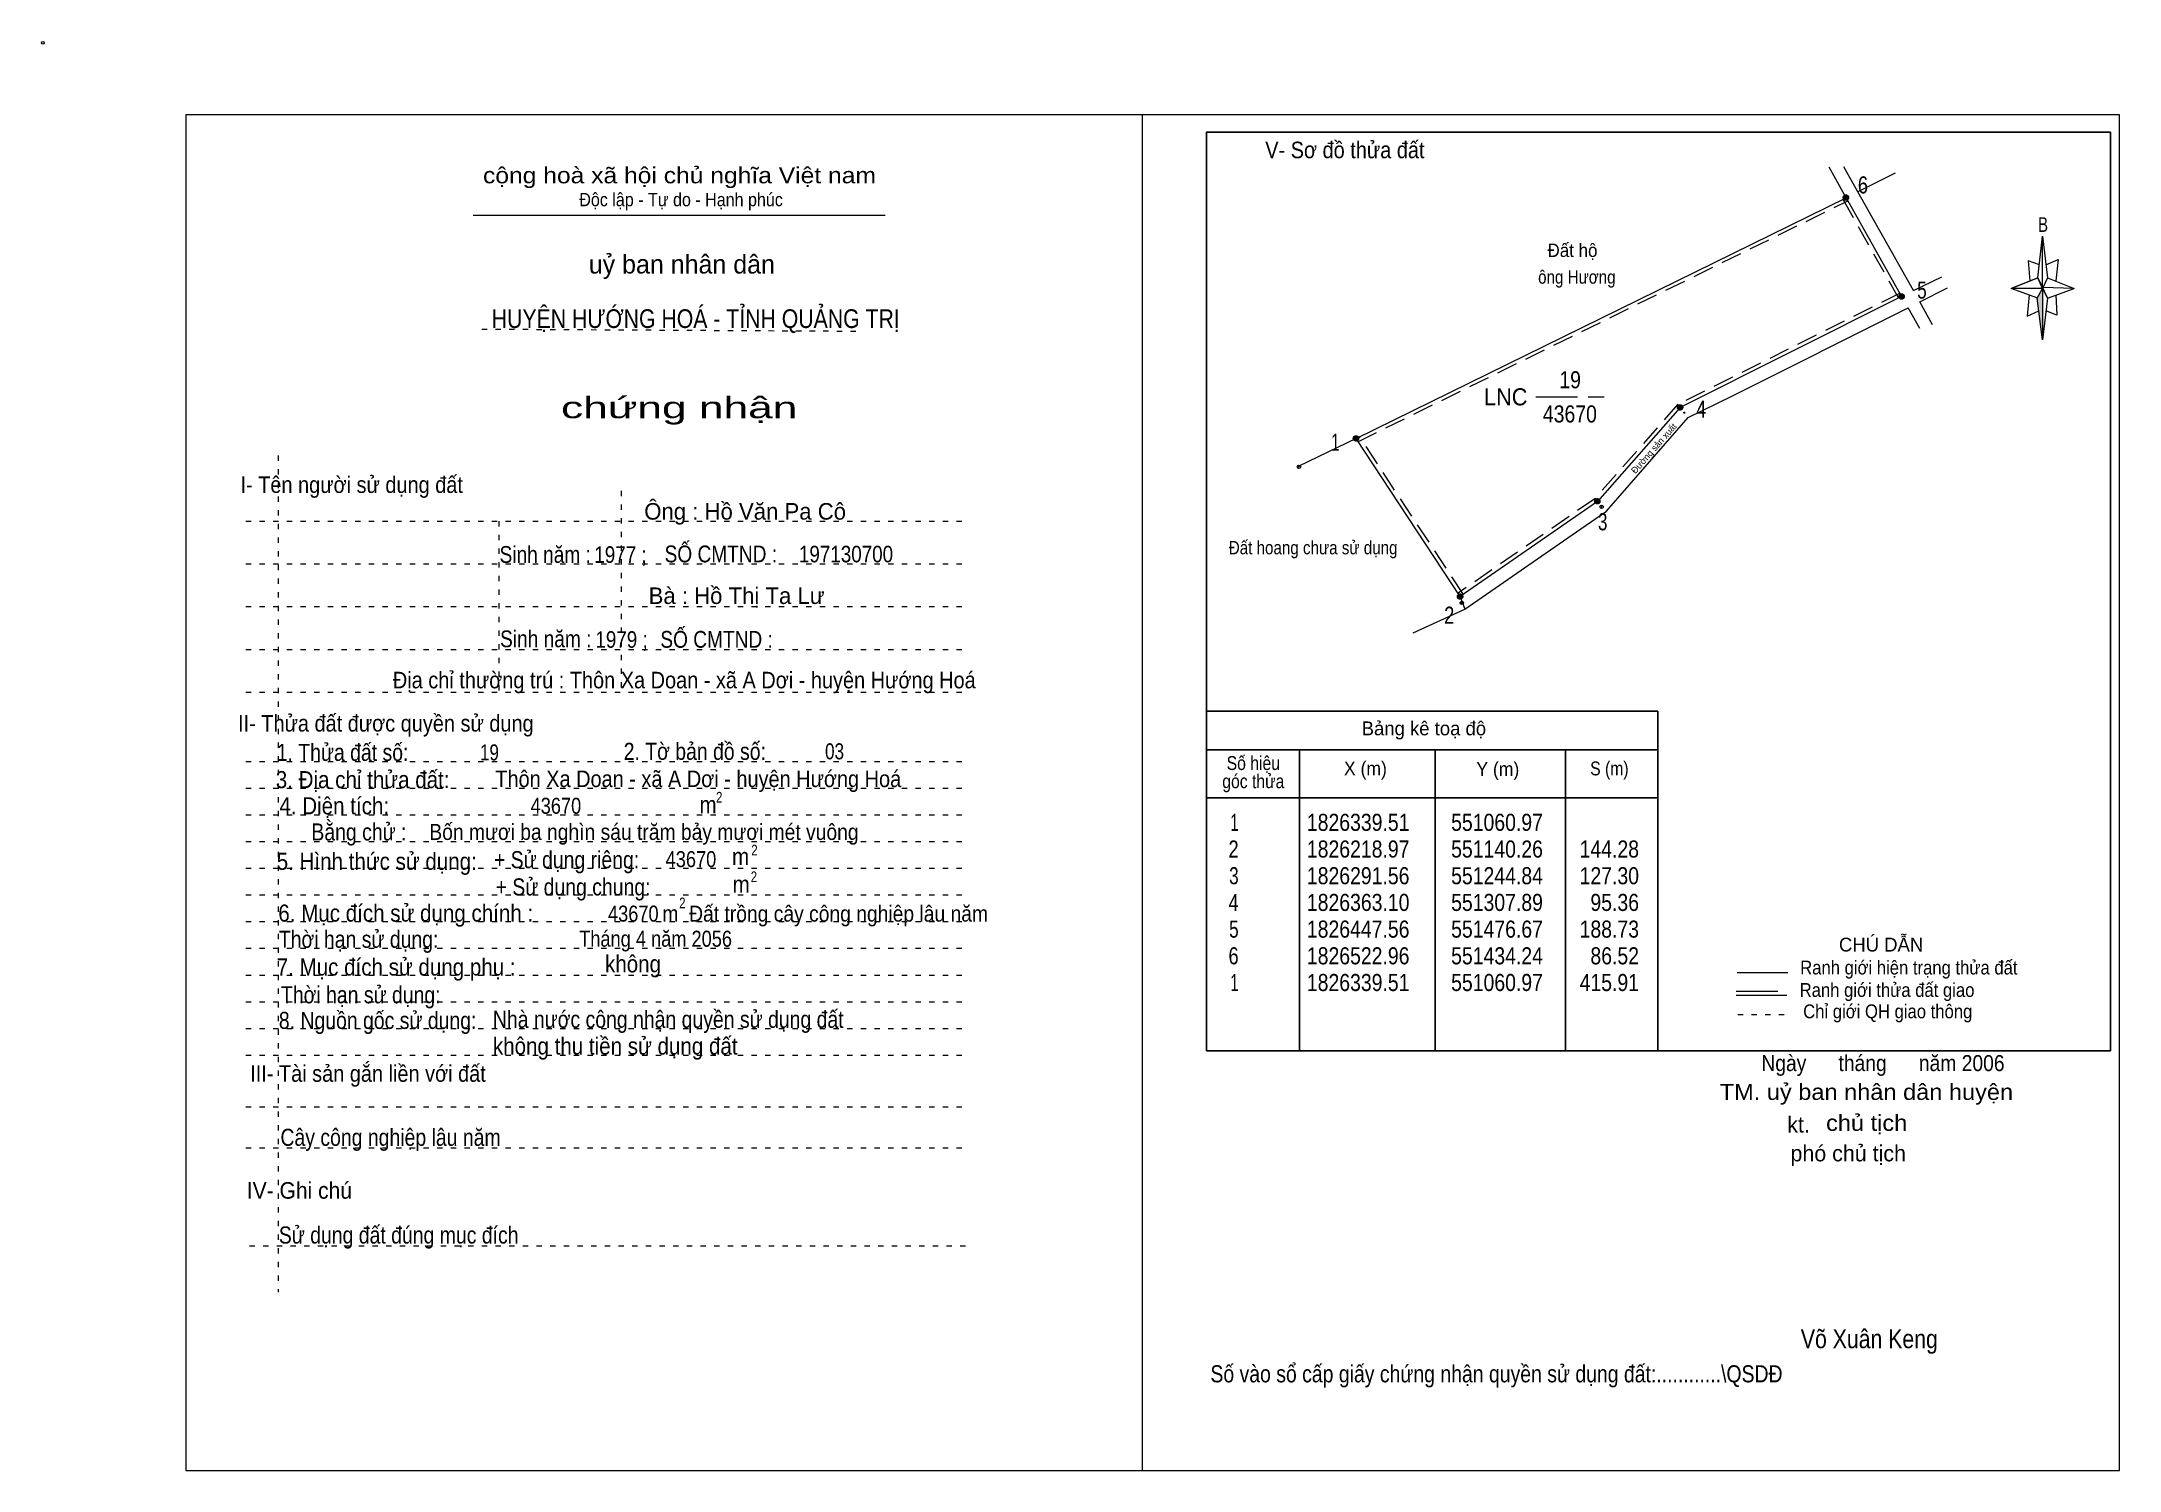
# Model space of a CAD drawing. Header units: centimetres. Extents: x -1.6 to 37.4, y -1.3 to 25.5.
import ezdxf
from ezdxf.enums import TextEntityAlignment as Align

# ---------------------------------------------------------------- set-up
doc = ezdxf.new("R2010")
doc.units = ezdxf.units.CM
doc.header["$LTSCALE"] = 0.13
doc.header["$PDMODE"] = 32
doc.header["$PDSIZE"] = 0.065
for name, pattern in [('DOTTED', [1.5, 0.3, -1.2]), ('LONG_DASHED', [7.5, 6, -1.5]), ('MEDIUM_DASHED', [4.5, 3, -1.5])]:
    doc.linetypes.add(name, pattern=pattern)
for name, color, linetype, lineweight in [('1', 7, 'DOTTED', 13), ('10', 7, 'Continuous', 13), ('2', 7, 'Continuous', 25), ('3', 7, 'Continuous', 13), ('30', 7, 'Continuous', 13), ('32', 7, 'LONG_DASHED', 13), ('33', 7, 'LONG_DASHED', 13), ('35', 7, 'Continuous', 13)]:
    doc.layers.add(name, color=color, linetype=linetype, lineweight=lineweight)

msp = doc.modelspace()

# ---------------------------------------------------------------- hatches: boundary and pattern name
at = {"layer": '10'}
for points in [[(29.1979, 18.5434, 1), (29.1942, 18.5434, 1)], [(29.1979, 18.5434, 1), (29.1942, 18.5434, 1)], [(29.1979, 18.5434, 1), (29.1942, 18.5434, 1)], [(29.1979, 18.5434, 1), (29.1942, 18.5434, 1)], [(29.1979, 18.5434, 1), (29.1942, 18.5434, 1)], [(21.9772, 17.5397, 1), (21.9735, 17.5397, 1)], [(27.6535, 16.7909, 1), (27.6498, 16.7909, 1)], [(27.6535, 16.7909, 1), (27.6498, 16.7909, 1)], [(27.6535, 16.7909, 1), (27.6498, 16.7909, 1)], [(27.6535, 16.7909, 1), (27.6498, 16.7909, 1)], [(27.6535, 16.7909, 1), (27.6498, 16.7909, 1)], [(25.0277, 14.9681, 1), (25.024, 14.9681, 1)], [(25.0277, 14.9681, 1), (25.024, 14.9681, 1)], [(25.0277, 14.9681, 1), (25.024, 14.9681, 1)], [(25.0277, 14.9681, 1), (25.024, 14.9681, 1)], [(25.0277, 14.9681, 1), (25.024, 14.9681, 1)]]:
    msp.add_hatch(color=256, dxfattribs=at).paths.add_polyline_path(points)
at = {"layer": '30'}
msp.add_hatch(color=256, dxfattribs=at).paths.add_polyline_path([(35.91, 20.87), (35.91, 19.91), (35.81, 20.69)])
at = {"layer": '32'}
for points in [[(32.2764, 22.5732, 1), (32.1764, 22.5732, 1)], [(33.3197, 20.7192, 1), (33.2197, 20.7192, 1)], [(29.1696, 18.6425, 1), (29.0696, 18.6425, 1)], [(23.0981, 18.0624, 1), (22.9981, 18.0624, 1)], [(27.6193, 16.8834, 1), (27.5193, 16.8834, 1)], [(25.0478, 15.0985, 1), (24.9478, 15.0985, 1)]]:
    msp.add_hatch(color=256, dxfattribs=at).paths.add_polyline_path(points)

# ---------------------------------------------------------------- linework, layer by layer
at = {"layer": '1', "linetype": 'Continuous'}
msp.add_line((6.51, 22.24), (14.23, 22.24), dxfattribs=at)
at = {"layer": '1'}
for p, q in [((6.67, 20.11), (13.82, 20.07)), ((2.86, 17.74), (2.86, 2.07)), ((9.28, 17.08), (9.28, 13.31)), ((2.25, 16.51), (15.75, 16.51)), ((6.99, 16.51), (6.99, 13.31)), ((2.25, 15.71), (15.75, 15.71)), ((2.25, 14.91), (15.75, 14.91)), ((2.25, 14.11), (15.75, 14.11)), ((2.25, 13.31), (15.75, 13.31)), ((2.25, 12.01), (15.75, 12.01)), ((2.25, 11.51), (15.75, 11.51)), ((2.25, 11.01), (15.75, 11.01)), ((2.25, 10.51), (15.75, 10.51)), ((2.25, 10.01), (15.75, 10.01)), ((2.25, 9.51), (15.75, 9.51)), ((2.25, 9.01), (15.75, 9.01)), ((2.25, 8.51), (15.75, 8.51)), ((2.25, 8.01), (15.75, 8.01)), ((2.25, 7.51), (15.75, 7.51)), ((2.25, 7.01), (15.75, 7.01)), ((2.25, 6.51), (15.75, 6.51)), ((2.25, 5.54), (15.75, 5.54)), ((2.25, 4.77), (15.75, 4.77)), ((2.32, 2.94), (15.82, 2.94))]:
    msp.add_line(p, q, dxfattribs=at)
at = {"layer": '10'}
for p, q in [((32.23, 22.57), (31.91, 23.14)), ((32.45, 22.68), (32.19, 23.15)), ((33.15, 23.03), (32.45, 22.68)), ((33.49, 20.83), (32.45, 22.68)), ((33.49, 20.83), (34.02, 21.09)), ((30.09, 18.85), (33.39, 20.51)), ((33.61, 20.12), (33.39, 20.51)), ((29.19, 18.54), (29.18, 18.54)), ((29.19, 18.54), (29.18, 18.54)), ((29.19, 18.54), (29.18, 18.54)), ((29.19, 18.54), (29.18, 18.54)), ((29.19, 18.54), (29.18, 18.54)), ((29.2, 18.56), (29.2, 18.55)), ((29.2, 18.56), (29.2, 18.55)), ((29.2, 18.56), (29.2, 18.55)), ((29.2, 18.56), (29.2, 18.55)), ((29.2, 18.56), (29.2, 18.55)), ((29.2, 18.54), (29.2, 18.53)), ((29.21, 18.54), (29.2, 18.54)), ((29.2, 18.54), (29.2, 18.53)), ((29.21, 18.54), (29.2, 18.54)), ((29.2, 18.54), (29.2, 18.53)), ((29.21, 18.54), (29.2, 18.54)), ((29.2, 18.54), (29.2, 18.53)), ((29.21, 18.54), (29.2, 18.54)), ((29.2, 18.54), (29.2, 18.53)), ((29.21, 18.54), (29.2, 18.54)), ((23.05, 18.06), (21.98, 17.54)), ((21.97, 17.54), (21.96, 17.54)), ((21.98, 17.56), (21.98, 17.55)), ((21.99, 17.54), (21.98, 17.54)), ((27.65, 16.79), (27.64, 16.79)), ((27.65, 16.79), (27.64, 16.79)), ((27.65, 16.79), (27.64, 16.79)), ((27.65, 16.79), (27.64, 16.79)), ((27.65, 16.79), (27.64, 16.79)), ((27.65, 16.81), (27.65, 16.8)), ((27.65, 16.81), (27.65, 16.8)), ((27.65, 16.81), (27.65, 16.8)), ((27.65, 16.81), (27.65, 16.8)), ((27.65, 16.81), (27.65, 16.8)), ((27.67, 16.79), (27.66, 16.79)), ((27.67, 16.79), (27.66, 16.79)), ((27.67, 16.79), (27.66, 16.79)), ((27.67, 16.79), (27.66, 16.79)), ((27.67, 16.79), (27.66, 16.79)), ((24.12, 14.42), (25.09, 14.86)), ((25.02, 14.97), (25.01, 14.97)), ((25.02, 14.97), (25.01, 14.97)), ((25.02, 14.97), (25.01, 14.97)), ((25.02, 14.97), (25.01, 14.97)), ((25.02, 14.97), (25.01, 14.97)), ((25.04, 14.97), (25.03, 14.97)), ((25.04, 14.97), (25.03, 14.97)), ((25.04, 14.97), (25.03, 14.97)), ((25.04, 14.97), (25.03, 14.97)), ((25.04, 14.97), (25.03, 14.97)), ((25.03, 14.96), (25.03, 14.95)), ((25.03, 14.96), (25.03, 14.95)), ((25.03, 14.96), (25.03, 14.95)), ((25.03, 14.96), (25.03, 14.95)), ((25.03, 14.96), (25.03, 14.95))]:
    msp.add_line(p, q, dxfattribs=at)
at = {"layer": '10', "linetype": 'MEDIUM_DASHED'}
for p, q in [((23.08, 18), (32.26, 22.51)), ((32.17, 22.54), (33.21, 20.69)), ((25.06, 15.14), (23.11, 18.1))]:
    msp.add_line(p, q, dxfattribs=at)
at = {"layer": '10'}
for points in [[(25, 15.1), (23.05, 18.06), (32.23, 22.57), (33.27, 20.72)], [(33.27, 20.72), (29.12, 18.64), (27.57, 16.88), (25, 15.1)], [(33.85, 20.19), (33.61, 20.62), (34.13, 20.88)], [(27.26, 16.37), (27.74, 16.7), (29.27, 18.45), (30.09, 18.85)], [(25, 15.1), (25.09, 14.86), (27.26, 16.37)]]:
    msp.add_lwpolyline(points, dxfattribs=at)
at = {"layer": '10', "linetype": 'MEDIUM_DASHED'}
msp.add_lwpolyline([(33.24, 20.78), (29.08, 18.7), (27.52, 16.93), (24.96, 15.16)], dxfattribs=at)
at = {"layer": '10'}
for centre, radius in [((-1.55, 25.47), 0.025), ((29.1961, 18.5434), 0.00768), ((29.1961, 18.5434), 0.00768), ((29.1961, 18.5434), 0.00768), ((29.1961, 18.5434), 0.00768), ((29.1961, 18.5434), 0.00768), ((29.1961, 18.5434), 0.00184), ((29.1961, 18.5434), 0.00184), ((29.1961, 18.5434), 0.00184), ((29.1961, 18.5434), 0.00184), ((29.1961, 18.5434), 0.00184), ((21.9754, 17.5397), 0.00768), ((21.9754, 17.5397), 0.00184), ((27.6517, 16.7909), 0.00768), ((27.6517, 16.7909), 0.00768), ((27.6517, 16.7909), 0.00768), ((27.6517, 16.7909), 0.00768), ((27.6517, 16.7909), 0.00768), ((27.6517, 16.7909), 0.00184), ((27.6517, 16.7909), 0.00184), ((27.6517, 16.7909), 0.00184), ((27.6517, 16.7909), 0.00184), ((27.6517, 16.7909), 0.00184), ((25.0258, 14.9681), 0.00768), ((25.0258, 14.9681), 0.00768), ((25.0258, 14.9681), 0.00768), ((25.0258, 14.9681), 0.00768), ((25.0258, 14.9681), 0.00768), ((25.0258, 14.9681), 0.00184), ((25.0258, 14.9681), 0.00184), ((25.0258, 14.9681), 0.00184), ((25.0258, 14.9681), 0.00184), ((25.0258, 14.9681), 0.00184)]:
    msp.add_circle(centre, radius, dxfattribs=at)
for p in [(21.98, 17.53), (27.65, 16.78), (25.03, 14.98)]:
    msp.add_point(p, dxfattribs=at)
at = {"layer": '2'}
for p, q in [((20.25, 12.95), (28.7, 12.95)), ((28.7, 6.59), (28.7, 12.95)), ((20.25, 12.23), (28.7, 12.23)), ((21.99, 6.59), (21.99, 12.23)), ((24.53, 10.89), (24.53, 12.23)), ((26.97, 12.23), (26.97, 6.59)), ((20.25, 11.33), (28.7, 11.33))]:
    msp.add_line(p, q, dxfattribs=at)
msp.add_lwpolyline([(37.18, 23.8), (20.25, 23.8), (20.25, 6.59), (37.18, 6.59)], close=True, dxfattribs=at)
msp.add_lwpolyline([(24.53, 6.59), (24.53, 10.39), (24.53, 10.89)], dxfattribs=at)
at = {"layer": '3'}
msp.add_line((19.04, 24.12), (19.04, -1.27), dxfattribs=at)
for points in [[(19.04, 24.12), (1.13, 24.12), (1.13, -1.27), (19.04, -1.27)], [(19.04, -1.27), (37.35, -1.27), (37.35, 24.12), (19.04, 24.12)]]:
    msp.add_lwpolyline(points, dxfattribs=at)
at = {"layer": '30'}
for p, q in [((35.82, 21.07), (35.91, 21.85)), ((36, 21.07), (36.5, 20.87)), ((35.82, 20.69), (35.32, 20.87)), ((36, 20.69), (35.91, 19.91)), ((36.16, 20.75), (36.18, 20.37)), ((36.18, 20.37), (35.97, 20.45))]:
    msp.add_line(p, q, dxfattribs=at)
for points in [[(35.91, 21.85), (36, 21.07), (35.91, 20.87)], [(35.91, 20.87), (35.32, 20.87), (35.82, 21.07), (36, 20.69), (36.5, 20.87), (35.91, 20.89)], [(35.91, 20.87), (35.91, 19.91), (35.81, 20.69)]]:
    msp.add_lwpolyline(points, close=True, dxfattribs=at)
for points in [[(35.97, 21.31), (36.2, 21.41), (36.16, 21.01)], [(35.91, 20.87), (35.82, 21.07), (35.32, 20.87)], [(35.85, 21.31), (35.64, 21.39), (35.67, 21.01)], [(35.66, 20.75), (35.62, 20.35), (35.84, 20.45)], [(35.91, 20.87), (36, 20.69), (36.5, 20.87)]]:
    msp.add_lwpolyline(points, dxfattribs=at)
at = {"layer": '32'}
for centre in [(32.2264, 22.5732), (33.2697, 20.7192), (29.1196, 18.6425), (23.0481, 18.0624), (27.5693, 16.8834), (24.9978, 15.0985)]:
    msp.add_circle(centre, 0.05, dxfattribs=at)
at = {"layer": '33'}
msp.add_line((26.42, 18.84), (27.7, 18.84), dxfattribs=at)
at = {"layer": '35'}
for p, q in [((30.19, 8.06), (31.14, 8.06)), ((30.17, 7.63), (31.12, 7.63))]:
    msp.add_line(p, q, dxfattribs=at)
at = {"layer": '35', "linetype": 'LONG_DASHED'}
msp.add_line((30.17, 7.71), (31.12, 7.71), dxfattribs=at)
at = {"layer": '35', "linetype": 'DOTTED'}
msp.add_line((30.2, 7.27), (31.19, 7.27), dxfattribs=at)

# ---------------------------------------------------------------- texts
at = {"layer": '1'}
for s, height, width, p in [('V- Sơ đồ thửa đất', 0.31, 0.9, (22.84, 23.31)), ('cộng hoà xã hội chủ nghĩa Việt nam', 0.3, 1.15, (10.375, 22.84)), ('Độc lập - Tự do - Hạnh phúc', 0.25, 0.9, (10.405, 22.41)), ('chứng nhận', 0.4, 1.55, (10.37, 18.44)), ('I- Tên người sử dụng đất', 0.31, 0.9, (4.235, 17.04)), ('II- Thửa đất được quyền sử dụng', 0.31, 0.9, (4.875, 12.57)), ('III- Tài sản gắn liền với đất', 0.31, 0.9, (4.54, 6.01)), ('IV- Ghi chú', 0.31, 0.95, (3.255, 3.82))]:
    msp.add_text(s, height=height, dxfattribs=dict(at, width=width)).set_placement(p, align=Align.CENTER)
msp.add_text('uỷ ban nhân dân', height=0.35, dxfattribs=at).set_placement((10.42, 21.15), align=Align.CENTER)
msp.add_text('Đường sản xuất', height=0.1229, rotation=48.611, dxfattribs=at).set_placement((28.6752, 17.8344), align=Align.CENTER)
at = {"layer": '10'}
for s, width, p in [('  Đất hộ', 0.95, (26.46, 21.46)), ('ông Hương', 0.85, (26.46, 20.96))]:
    msp.add_text(s, height=0.25, dxfattribs=dict(at, width=width)).set_placement(p)
for s, height, p in [('Ông : Hồ Văn Pa Cô', 0.31, (11.605, 16.54)), ('Bà : Hồ Thị Ta Lư', 0.31, (11.445, 14.96)), ('kt.  ', 0.3, (31.45, 5.06)), ('phó chủ tịch ', 0.3, (32.325, 4.52))]:
    msp.add_text(s, height=height, dxfattribs=at).set_placement(p, align=Align.CENTER)
for s, height, width, p in [('Sinh năm :', 0.3149, 0.85, (7.86, 15.73)), ('1977 ;', 0.31, 0.85, (9.27, 15.73)), ('SỐ CMTND :', 0.3149, 0.85, (11.15, 15.74)), ('197130700', 0.31, 0.85, (13.495, 15.74)), ('Đất hoang chưa sử dụng ', 0.25, 0.85, (22.285, 15.89)), ('Sinh năm :', 0.3149, 0.85, (7.87, 14.15)), ('1979 ;', 0.31, 0.85, (9.29, 14.14)), ('SỐ CMTND :', 0.3149, 0.85, (11.07, 14.14)), ('Địa chỉ thường trú : Thôn Xa Doan - xã A Dơi - huyện Hướng Hoá', 0.31, 0.9, (10.465, 13.38)), ('19', 0.3, 0.8, (6.815, 12.03)), ('03', 0.3, 0.8, (13.28, 12.05)), (' Thôn Xa Doan - xã A Dơi - huyện Hướng Hoá', 0.31, 0.9, (10.675, 11.53)), ('43670', 0.3, 0.85, (8.06, 11.03)), ('Bốn mươi ba nghìn sáu trăm bảy mươi mét vuông ', 0.3, 0.9, (9.76, 10.54)), ('43670', 0.3, 0.85, (10.59, 10.03)), ('m  Đất trồng cây công nghiệp lâu năm ', 0.3, 0.9, (13.155, 9.01)), ('43670', 0.3, 0.85, (9.51, 9.01)), ('Tháng 4 năm 2056 ', 0.3, 0.85, (9.975, 8.54)), ('Ngày      tháng      năm 2006', 0.3, 0.9, (32.92, 6.21)), ('TM. uỷ ban nhân dân huyện', 0.3, 1.1, (32.61, 5.67)), ('chủ tịch', 0.3, 1.1, (32.615, 5.09)), ('Võ Xuân Keng ', 0.35, 0.85, (32.72, 1.02))]:
    msp.add_text(s, height=height, dxfattribs=dict(at, width=width)).set_placement(p, align=Align.CENTER)
at = {"layer": '2'}
for s, height, width, p in [('HUYỆN HƯỚNG HOÁ - TỈNH QUẢNG TRỊ', 0.35, 0.85, (10.68, 20.13)), ('Số hiệu', 0.2591, 0.85, (21.125, 11.85)), ('3. Địa chỉ thửa đất:', 0.32, 0.9, (4.44, 11.51)), ('góc thửa', 0.2591, 0.85, (21.125, 11.51)), ('X (m)', 0.2591, 0.95, (23.225, 11.75)), ('Y (m)', 0.2591, 0.95, (25.705, 11.74)), ('S (m)', 0.2591, 0.85, (27.795, 11.75)), ('Số vào sổ cấp giấy chứng nhận quyền sử dụng đất:............\\QSDĐ', 0.32, 0.85, (25.68, 0.38))]:
    msp.add_text(s, height=height, dxfattribs=dict(at, width=width)).set_placement(p, align=Align.CENTER)
msp.add_text('Bảng kê toạ độ', height=0.2591, dxfattribs=at).set_placement((24.32, 12.5), align=Align.CENTER)
for s, height, width, p in [('1. Thửa đất số:', 0.32, 0.85, (2.83, 12.02)), ('2. Tờ bản đồ số:', 0.32, 0.85, (9.33, 12.04)), ('4. Diện tích:', 0.32, 0.9, (2.88, 11.02)), ('m', 0.32, 0.9, (10.75, 11.04)), ('2', 0.2, 0.8, (11.06, 11.24)), ('Bằng chử :', 0.32, 0.85, (3.48, 10.53)), ('5. Hình thức sử dụng:', 0.32, 0.9, (2.83, 9.98)), ('+ Sử dụng riêng:', 0.32, 0.85, (6.9, 10.01)), ('m', 0.32, 0.9, (11.36, 10.07)), ('2', 0.2, 0.8, (11.72, 10.25)), ('+ Sử dụng chung:', 0.32, 0.85, (6.93, 9.5)), ('m', 0.32, 0.9, (11.37, 9.55)), ('2', 0.2, 0.8, (11.71, 9.75)), ('6. Mục đích sử dụng chính : ', 0.32, 0.9, (2.86, 9.01)), ('2', 0.2, 0.8, (10.37, 9.26)), ('Thời hạn sử dụng: ', 0.32, 0.85, (2.87, 8.52)), ('7. Mục đích sử dụng phụ : ', 0.32, 0.9, (2.83, 8)), ('không', 0.32, 0.9, (8.98, 8.06)), ('Thời hạn sử dụng: ', 0.32, 0.85, (2.91, 7.48)), ('8. Nguồn gốc sử dụng: ', 0.32, 0.85, (2.87, 7)), ('Nhà nước công nhận quyền sử dụng đất ', 0.32, 0.85, (6.88, 7.02)), ('không thu tiền sử dụng đất', 0.32, 0.9, (6.88, 6.52)), ('Cây công nghiệp lâu năm', 0.32, 0.85, (2.9, 4.81)), ('Sử dụng đất đúng mục đích', 0.32, 0.85, (2.87, 2.98))]:
    msp.add_text(s, height=height, dxfattribs=dict(at, width=width)).set_placement(p)
at = {"layer": '30', "width": 0.75}
msp.add_text('B', height=0.2756, dxfattribs=at).set_placement((35.92, 21.93), align=Align.CENTER)
at = {"layer": '30'}
for s, width, p in [('1', 0.65, (20.85, 10.71)), ('1826339.51', 0.85, (24.05, 10.71)), ('551060.97', 0.85, (26.55, 10.71)), ('551060.97', 0.85, (26.55, 10.71)), ('2', 0.8, (20.85, 10.21)), ('1826218.97', 0.85, (24.05, 10.21)), ('551140.26', 0.85, (26.55, 10.21)), ('144.28', 0.85, (28.35, 10.21)), ('3', 0.75, (20.85, 9.71)), ('1826291.56', 0.85, (24.05, 9.71)), ('551244.84', 0.85, (26.55, 9.71)), ('127.30', 0.85, (28.35, 9.71)), ('4', 0.8, (20.85, 9.21)), ('1826363.10', 0.85, (24.05, 9.21)), ('551307.89', 0.85, (26.55, 9.21)), ('95.36', 0.85, (28.35, 9.21)), ('5', 0.75, (20.85, 8.71)), ('1826447.56', 0.85, (24.05, 8.71)), ('551476.67', 0.85, (26.55, 8.71)), ('188.73', 0.85, (28.35, 8.71)), ('6', 0.8, (20.85, 8.21)), ('1826522.96', 0.85, (24.05, 8.21)), ('551434.24', 0.85, (26.55, 8.21)), ('86.52', 0.85, (28.35, 8.21)), ('1', 0.65, (20.85, 7.71)), ('1826339.51', 0.85, (24.05, 7.71)), ('551060.97', 0.85, (26.55, 7.71)), ('415.91', 0.85, (28.35, 7.71))]:
    msp.add_text(s, height=0.32, dxfattribs=dict(at, width=width)).set_placement(p, align=Align.RIGHT)
at = {"layer": '32'}
for s, width, p in [('6', 0.8, (32.545, 22.65)), ('5', 0.75, (33.65, 20.68)), ('4', 0.8, (29.515, 18.45)), ('1', 0.65, (22.66, 17.83)), ('3', 0.75, (27.67, 16.34)), ('2', 0.8, (24.795, 14.59))]:
    msp.add_text(s, height=0.32, dxfattribs=dict(at, width=width)).set_placement(p, align=Align.CENTER)
at = {"layer": '33', "width": 0.85}
for s, p in [('19', (27.06, 19)), ('43670', (27.055, 18.36))]:
    msp.add_text(s, height=0.32, dxfattribs=at).set_placement(p, align=Align.CENTER)
at = {"layer": '33', "width": 0.95}
msp.add_text('LNC', height=0.32, dxfattribs=at).set_placement((26.26, 18.68), align=Align.RIGHT)
at = {"layer": '35'}
msp.add_text('CHÚ DẪN', height=0.2591, dxfattribs=at).set_placement((32.885, 8.45), align=Align.CENTER)
at = {"layer": '35', "width": 0.9}
for s, p in [('Ranh giới hiện trạng thửa đất', (33.405, 8.02)), ('Ranh giới thửa đất giao ', (33.04, 7.6)), ('Chỉ giới QH giao thông', (33.01, 7.2))]:
    msp.add_text(s, height=0.2591, dxfattribs=at).set_placement(p, align=Align.CENTER)

doc.saveas('drawing.dxf')
